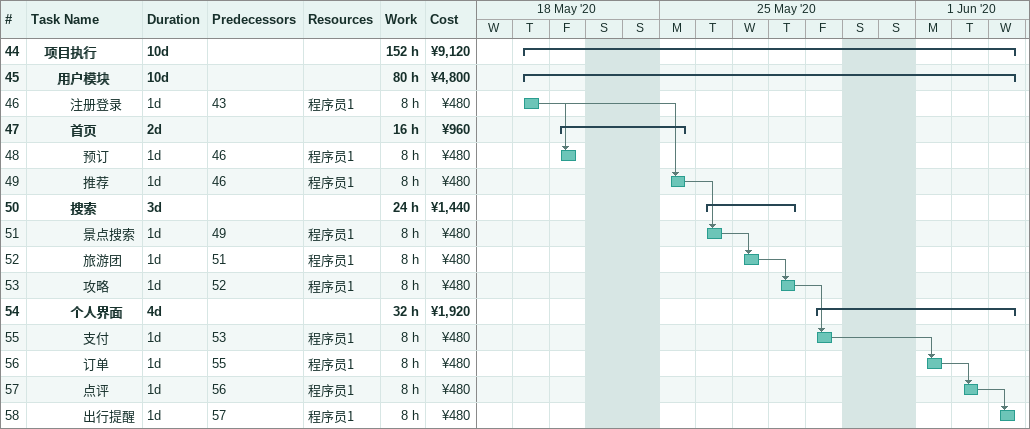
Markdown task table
| ID | Level | Task | Duration | Start | Finish | Predecessors | Resources | Work (h) | Cost (¥) |
|---|---|---|---|---|---|---|---|---|---|
| 44 | 2 | **项目执行** | 10d | 2020-05-21 | 2020-06-03 |  |  | 152 | 9120 |
| 45 | 3 | **用户模块** | 10d | 2020-05-21 | 2020-06-03 |  |  | 80 | 4800 |
| 46 | 4 | 注册登录 | 1d | 2020-05-21 | 2020-05-21 | 43 | 程序员1 | 8 | 480 |
| 47 | 4 | **首页** | 2d | 2020-05-22 | 2020-05-25 |  |  | 16 | 960 |
| 48 | 5 | 预订 | 1d | 2020-05-22 | 2020-05-22 | 46 | 程序员1 | 8 | 480 |
| 49 | 5 | 推荐 | 1d | 2020-05-25 | 2020-05-25 | 46 | 程序员1 | 8 | 480 |
| 50 | 4 | **搜索** | 3d | 2020-05-26 | 2020-05-28 |  |  | 24 | 1440 |
| 51 | 5 | 景点搜索 | 1d | 2020-05-26 | 2020-05-26 | 49 | 程序员1 | 8 | 480 |
| 52 | 5 | 旅游团 | 1d | 2020-05-27 | 2020-05-27 | 51 | 程序员1 | 8 | 480 |
| 53 | 5 | 攻略 | 1d | 2020-05-28 | 2020-05-28 | 52 | 程序员1 | 8 | 480 |
| 54 | 4 | **个人界面** | 4d | 2020-05-29 | 2020-06-03 |  |  | 32 | 1920 |
| 55 | 5 | 支付 | 1d | 2020-05-29 | 2020-05-29 | 53 | 程序员1 | 8 | 480 |
| 56 | 5 | 订单 | 1d | 2020-06-01 | 2020-06-01 | 55 | 程序员1 | 8 | 480 |
| 57 | 5 | 点评 | 1d | 2020-06-02 | 2020-06-02 | 56 | 程序员1 | 8 | 480 |
| 58 | 5 | 出行提醒 | 1d | 2020-06-03 | 2020-06-03 | 57 | 程序员1 | 8 | 480 |
